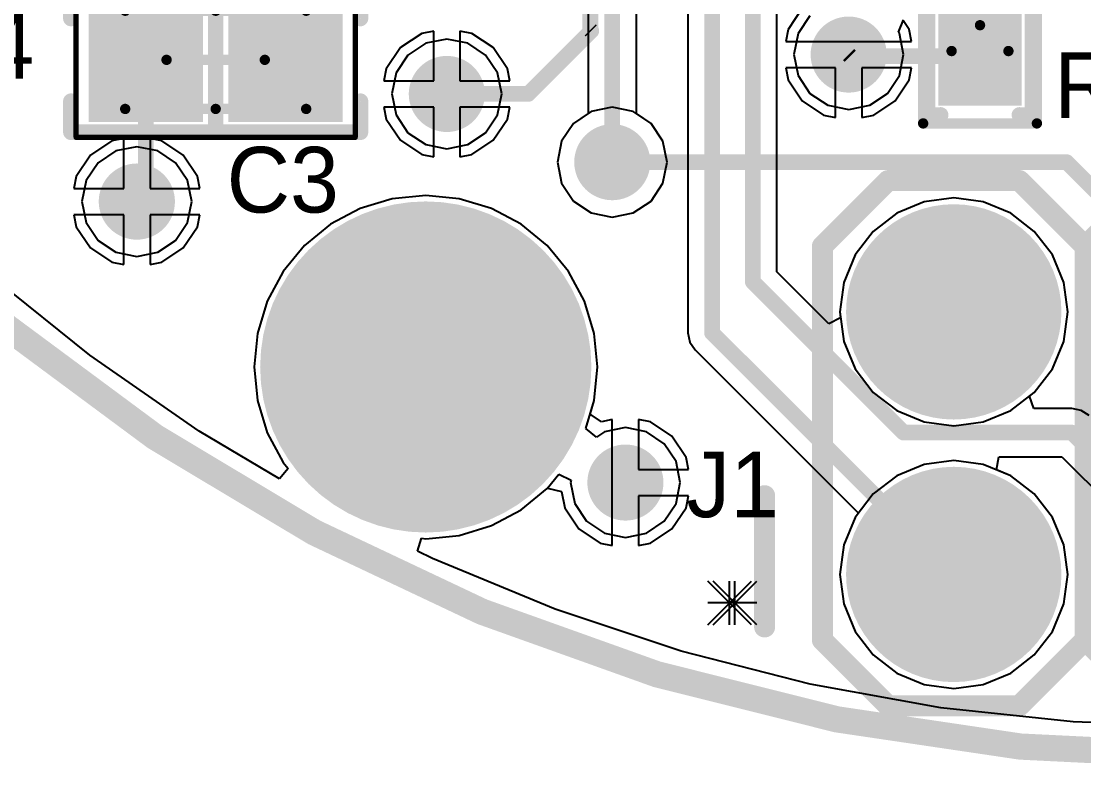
# Model space of a CAD drawing. Header units: millimetres. Extents: x 4 to 93, y 20 to 126.
# Drawn here: x 29.72 to 39.99, y 20.09 to 27.32 of the extents above; entities that cross this region are included whole.
import ezdxf

# ---------------------------------------------------------------- set-up
doc = ezdxf.new("R2010")
doc.units = ezdxf.units.MM
for name, color, linetype in [('BottomLayer', 5, 'Continuous'), ('BottomOverlay', 54, 'Continuous'), ('BottomSolder', 6, 'Continuous'), ('KeepOutLayer', 6, 'Continuous'), ('Mechanical13', 56, 'Continuous'), ('Mechanical15', 56, 'Continuous'), ('Mechanical18', 56, 'Continuous'), ('MidLayer1', 16, 'Continuous'), ('MidLayer2', 76, 'Continuous'), ('MultiLayer', 9, 'Continuous'), ('PadHoleLayer', 156, 'Continuous'), ('TopLayer', 1, 'Continuous'), ('TopOverlay', 2, 'Continuous'), ('TopPaste', 8, 'Continuous'), ('TopSolder', 216, 'Continuous'), ('ViaHoleLayer', 16, 'Continuous')]:
    doc.layers.add(name, color=color, linetype=linetype)

# ---------------------------------------------------------------- blocks, each defined once
blk = doc.blocks.new('CAP_0603_1608_10')
at = {"layer": 'Mechanical13', "const_width": 0.1}
for points in [[(-0.875, -0.475), (-0.875, 0.475)], [(-0.875, 0.475), (0.875, 0.475)], [(0.875, -0.475), (0.875, 0.475)], [(-0.875, -0.475), (0.875, -0.475)]]:
    blk.add_lwpolyline(points, dxfattribs=at)
at = {"layer": 'Mechanical13', "const_width": 0.05}
for points in [[(-0.9, 0.475, 1), (-0.85, 0.475, 1)], [(-0.9, 0.475, 1), (-0.85, 0.475, 1)], [(0.85, 0.475, 1), (0.9, 0.475, 1)], [(0.85, 0.475, 1), (0.9, 0.475, 1)], [(-0.9, -0.475, 1), (-0.85, -0.475, 1)], [(-0.9, -0.475, 1), (-0.85, -0.475, 1)], [(0.85, -0.475, 1), (0.9, -0.475, 1)], [(0.85, -0.475, 1), (0.9, -0.475, 1)]]:
    blk.add_lwpolyline(points, format="xyb", close=True, dxfattribs=at)
at = {"layer": 'Mechanical15'}
for points, const_width in [([(-1.35, -0.75), (-1.35, 0.75)], 0.05), ([(-1.35, 0.75), (1.35, 0.75)], 0.05), ([(1.35, -0.75), (1.35, 0.75)], 0.05), ([(0, -0.475), (0, 0.475)], 0.1), ([(-0.475, 0), (0.475, 0)], 0.1), ([(-1.35, -0.75), (1.35, -0.75)], 0.05)]:
    blk.add_lwpolyline(points, dxfattribs=dict(at, const_width=const_width))
for points, const_width in [([(-1.362, 0.75, 1), (-1.338, 0.75, 1)], 0.025), ([(-1.362, 0.75, 1), (-1.338, 0.75, 1)], 0.025), ([(1.338, 0.75, 1), (1.362, 0.75, 1)], 0.025), ([(1.338, 0.75, 1), (1.362, 0.75, 1)], 0.025), ([(-0.025, 0.475, 1), (0.025, 0.475, 1)], 0.05), ([(-0.5, 0, 1), (-0.45, 0, 1)], 0.05), ([(0.45, 0, 1), (0.5, 0, 1)], 0.05), ([(-0.025, -0.475, 1), (0.025, -0.475, 1)], 0.05), ([(-1.362, -0.75, 1), (-1.338, -0.75, 1)], 0.025), ([(-1.362, -0.75, 1), (-1.338, -0.75, 1)], 0.025), ([(1.338, -0.75, 1), (1.362, -0.75, 1)], 0.025), ([(1.338, -0.75, 1), (1.362, -0.75, 1)], 0.025)]:
    blk.add_lwpolyline(points, format="xyb", close=True, dxfattribs=dict(at, const_width=const_width))
at = {"layer": 'TopLayer'}
for points in [[(-0.225, -0.5), (-0.225, 0.5), (-1.125, -0.5), (-1.125, 0.5)], [(1.125, -0.5), (1.125, 0.5), (0.225, -0.5), (0.225, 0.5)]]:
    blk.add_solid(points, dxfattribs=at)
at = {"layer": 'TopOverlay', "const_width": 0.15}
for points in [[(-1.4, 0.7), (1.4, 0.7)], [(-1.4, 0.4), (-1.4, 0.7)], [(0, -0.7), (0, 0.7)], [(1.4, 0.4), (1.4, 0.7)], [(-1.4, -0.7), (-1.4, -0.4)], [(1.4, -0.7), (1.4, -0.4)], [(-1.4, -0.7), (1.4, -0.7)]]:
    blk.add_lwpolyline(points, dxfattribs=at)
at = {"layer": 'TopOverlay', "const_width": 0.075}
for points in [[(-1.438, 0.7, 1), (-1.362, 0.7, 1)], [(-1.438, 0.7, 1), (-1.362, 0.7, 1)], [(-0.038, 0.7, 1), (0.038, 0.7, 1)], [(1.362, 0.7, 1), (1.438, 0.7, 1)], [(1.362, 0.7, 1), (1.438, 0.7, 1)], [(-1.438, 0.4, 1), (-1.362, 0.4, 1)], [(1.362, 0.4, 1), (1.438, 0.4, 1)], [(-1.438, -0.4, 1), (-1.362, -0.4, 1)], [(1.362, -0.4, 1), (1.438, -0.4, 1)], [(-1.438, -0.7, 1), (-1.362, -0.7, 1)], [(-1.438, -0.7, 1), (-1.362, -0.7, 1)], [(-0.038, -0.7, 1), (0.038, -0.7, 1)], [(1.362, -0.7, 1), (1.438, -0.7, 1)], [(1.362, -0.7, 1), (1.438, -0.7, 1)]]:
    blk.add_lwpolyline(points, format="xyb", close=True, dxfattribs=at)
at = {"layer": 'TopPaste'}
for points in [[(-0.225, -0.5), (-0.225, 0.5), (-1.125, -0.5), (-1.125, 0.5)], [(1.125, -0.5), (1.125, 0.5), (0.225, -0.5), (0.225, 0.5)]]:
    blk.add_solid(points, dxfattribs=at)
at = {"layer": 'TopSolder'}
for points in [[(-0.123, -0.602), (-0.123, 0.602), (-1.227, -0.602), (-1.227, 0.602)], [(1.227, -0.602), (1.227, 0.602), (0.123, -0.602), (0.123, 0.602)]]:
    blk.add_solid(points, dxfattribs=at)
blk = doc.blocks.new('2X3_NS_25')
at = {"layer": 'BottomLayer', "const_width": 0.9398}
for points in [[(-3.0099, 1.27, 1), (-2.0701, 1.27, 1)], [(-0.4699, 1.27, 1), (0.4699, 1.27, 1)], [(2.0701, 1.27, 1), (3.0099, 1.27, 1)], [(-3.0099, -1.27, 1), (-2.0701, -1.27, 1)], [(-0.4699, -1.27, 1), (0.4699, -1.27, 1)], [(2.0701, -1.27, 1), (3.0099, -1.27, 1)]]:
    blk.add_lwpolyline(points, format="xyb", close=True, dxfattribs=at)
at = {"layer": 'BottomSolder', "const_width": 1.0414}
for points in [[(-3.0607, 1.27, 1), (-2.0193, 1.27, 1)], [(-0.5207, 1.27, 1), (0.5207, 1.27, 1)], [(2.0193, 1.27, 1), (3.0607, 1.27, 1)], [(-3.0607, -1.27, 1), (-2.0193, -1.27, 1)], [(-0.5207, -1.27, 1), (0.5207, -1.27, 1)], [(2.0193, -1.27, 1), (3.0607, -1.27, 1)]]:
    blk.add_lwpolyline(points, format="xyb", close=True, dxfattribs=at)
at = {"layer": 'Mechanical18', "const_width": 0.2032}
for points in [[(-3.81, 1.905), (-3.175, 2.54)], [(-3.175, 2.54), (-1.905, 2.54)], [(-1.905, 2.54), (-1.27, 1.905)], [(-1.27, 1.905), (-0.635, 2.54)], [(-0.635, 2.54), (0.635, 2.54)], [(0.635, 2.54), (1.27, 1.905)], [(1.27, 1.905), (1.905, 2.54)], [(1.905, 2.54), (3.175, 2.54)], [(3.175, 2.54), (3.81, 1.905)], [(-3.81, -1.905), (-3.81, 1.905)], [(-1.27, -1.905), (-1.27, 1.905)], [(1.27, -1.905), (1.27, 1.905)], [(3.81, -1.905), (3.81, 1.905)], [(-4.3688, -1.778), (-4.3688, -0.508)], [(-3.81, -1.905), (-3.175, -2.54)], [(-1.905, -2.54), (-1.27, -1.905)], [(-1.27, -1.905), (-0.635, -2.54)], [(0.635, -2.54), (1.27, -1.905)], [(1.27, -1.905), (1.905, -2.54)], [(3.175, -2.54), (3.81, -1.905)], [(-3.175, -2.54), (-1.905, -2.54)], [(-0.635, -2.54), (0.635, -2.54)], [(1.905, -2.54), (3.175, -2.54)]]:
    blk.add_lwpolyline(points, dxfattribs=at)
at = {"layer": 'Mechanical18', "const_width": 0.1016}
for points in [[(-3.2258, 2.54, 1), (-3.1242, 2.54, 1)], [(-3.2258, 2.54, 1), (-3.1242, 2.54, 1)], [(-1.9558, 2.54, 1), (-1.8542, 2.54, 1)], [(-1.9558, 2.54, 1), (-1.8542, 2.54, 1)], [(-0.6858, 2.54, 1), (-0.5842, 2.54, 1)], [(-0.6858, 2.54, 1), (-0.5842, 2.54, 1)], [(0.5842, 2.54, 1), (0.6858, 2.54, 1)], [(0.5842, 2.54, 1), (0.6858, 2.54, 1)], [(1.8542, 2.54, 1), (1.9558, 2.54, 1)], [(1.8542, 2.54, 1), (1.9558, 2.54, 1)], [(3.1242, 2.54, 1), (3.2258, 2.54, 1)], [(3.1242, 2.54, 1), (3.2258, 2.54, 1)], [(-3.8608, 1.905, 1), (-3.7592, 1.905, 1)], [(-3.8608, 1.905, 1), (-3.7592, 1.905, 1)], [(-1.3208, 1.905, 1), (-1.2192, 1.905, 1)], [(-1.3208, 1.905, 1), (-1.2192, 1.905, 1)], [(-1.3208, 1.905, 1), (-1.2192, 1.905, 1)], [(1.2192, 1.905, 1), (1.3208, 1.905, 1)], [(1.2192, 1.905, 1), (1.3208, 1.905, 1)], [(1.2192, 1.905, 1), (1.3208, 1.905, 1)], [(3.7592, 1.905, 1), (3.8608, 1.905, 1)], [(3.7592, 1.905, 1), (3.8608, 1.905, 1)], [(-4.4196, -0.508, 1), (-4.318, -0.508, 1)], [(-4.4196, -1.778, 1), (-4.318, -1.778, 1)], [(-3.8608, -1.905, 1), (-3.7592, -1.905, 1)], [(-3.8608, -1.905, 1), (-3.7592, -1.905, 1)], [(-1.3208, -1.905, 1), (-1.2192, -1.905, 1)], [(-1.3208, -1.905, 1), (-1.2192, -1.905, 1)], [(-1.3208, -1.905, 1), (-1.2192, -1.905, 1)], [(1.2192, -1.905, 1), (1.3208, -1.905, 1)], [(1.2192, -1.905, 1), (1.3208, -1.905, 1)], [(1.2192, -1.905, 1), (1.3208, -1.905, 1)], [(3.7592, -1.905, 1), (3.8608, -1.905, 1)], [(3.7592, -1.905, 1), (3.8608, -1.905, 1)], [(-3.2258, -2.54, 1), (-3.1242, -2.54, 1)], [(-3.2258, -2.54, 1), (-3.1242, -2.54, 1)], [(-1.9558, -2.54, 1), (-1.8542, -2.54, 1)], [(-1.9558, -2.54, 1), (-1.8542, -2.54, 1)], [(-0.6858, -2.54, 1), (-0.5842, -2.54, 1)], [(-0.6858, -2.54, 1), (-0.5842, -2.54, 1)], [(0.5842, -2.54, 1), (0.6858, -2.54, 1)], [(0.5842, -2.54, 1), (0.6858, -2.54, 1)], [(1.8542, -2.54, 1), (1.9558, -2.54, 1)], [(1.8542, -2.54, 1), (1.9558, -2.54, 1)], [(3.1242, -2.54, 1), (3.2258, -2.54, 1)], [(3.1242, -2.54, 1), (3.2258, -2.54, 1)]]:
    blk.add_lwpolyline(points, format="xyb", close=True, dxfattribs=at)
at = {"layer": 'Mechanical18'}
for points in [[(-2.794, 1.016), (-2.286, 1.016), (-2.794, 1.524), (-2.286, 1.524)], [(-0.254, 1.016), (0.254, 1.016), (-0.254, 1.524), (0.254, 1.524)], [(2.286, 1.016), (2.794, 1.016), (2.286, 1.524), (2.794, 1.524)], [(-2.794, -1.524), (-2.286, -1.524), (-2.794, -1.016), (-2.286, -1.016)], [(-0.254, -1.524), (0.254, -1.524), (-0.254, -1.016), (0.254, -1.016)], [(2.286, -1.524), (2.794, -1.524), (2.286, -1.016), (2.794, -1.016)]]:
    blk.add_solid(points, dxfattribs=at)
at = {"layer": 'MidLayer1', "const_width": 0.9398}
for points in [[(-3.0099, 1.27, 1), (-2.0701, 1.27, 1)], [(-0.4699, 1.27, 1), (0.4699, 1.27, 1)], [(2.0701, 1.27, 1), (3.0099, 1.27, 1)], [(-3.0099, -1.27, 1), (-2.0701, -1.27, 1)], [(-0.4699, -1.27, 1), (0.4699, -1.27, 1)], [(2.0701, -1.27, 1), (3.0099, -1.27, 1)]]:
    blk.add_lwpolyline(points, format="xyb", close=True, dxfattribs=at)
at = {"layer": 'MidLayer2', "const_width": 0.9398}
for points in [[(-3.0099, 1.27, 1), (-2.0701, 1.27, 1)], [(-0.4699, 1.27, 1), (0.4699, 1.27, 1)], [(2.0701, 1.27, 1), (3.0099, 1.27, 1)], [(-3.0099, -1.27, 1), (-2.0701, -1.27, 1)], [(-0.4699, -1.27, 1), (0.4699, -1.27, 1)], [(2.0701, -1.27, 1), (3.0099, -1.27, 1)]]:
    blk.add_lwpolyline(points, format="xyb", close=True, dxfattribs=at)
at = {"layer": 'MultiLayer', "const_width": 0.9398}
for points in [[(-3.0099, 1.27, 1), (-2.0701, 1.27, 1)], [(-0.4699, 1.27, 1), (0.4699, 1.27, 1)], [(2.0701, 1.27, 1), (3.0099, 1.27, 1)], [(-3.0099, -1.27, 1), (-2.0701, -1.27, 1)], [(-0.4699, -1.27, 1), (0.4699, -1.27, 1)], [(2.0701, -1.27, 1), (3.0099, -1.27, 1)]]:
    blk.add_lwpolyline(points, format="xyb", close=True, dxfattribs=at)
at = {"layer": 'PadHoleLayer', "const_width": 0.508}
for points in [[(-2.794, 1.27, 1), (-2.286, 1.27, 1)], [(-0.254, 1.27, 1), (0.254, 1.27, 1)], [(2.286, 1.27, 1), (2.794, 1.27, 1)], [(-2.794, -1.27, 1), (-2.286, -1.27, 1)], [(-0.254, -1.27, 1), (0.254, -1.27, 1)], [(2.286, -1.27, 1), (2.794, -1.27, 1)]]:
    blk.add_lwpolyline(points, format="xyb", close=True, dxfattribs=at)
at = {"layer": 'TopLayer', "const_width": 0.9398}
for points in [[(-3.0099, 1.27, 1), (-2.0701, 1.27, 1)], [(-0.4699, 1.27, 1), (0.4699, 1.27, 1)], [(2.0701, 1.27, 1), (3.0099, 1.27, 1)], [(-3.0099, -1.27, 1), (-2.0701, -1.27, 1)], [(-0.4699, -1.27, 1), (0.4699, -1.27, 1)], [(2.0701, -1.27, 1), (3.0099, -1.27, 1)]]:
    blk.add_lwpolyline(points, format="xyb", close=True, dxfattribs=at)
at = {"layer": 'TopSolder', "const_width": 1.0414}
for points in [[(-3.0607, 1.27, 1), (-2.0193, 1.27, 1)], [(-0.5207, 1.27, 1), (0.5207, 1.27, 1)], [(2.0193, 1.27, 1), (3.0607, 1.27, 1)], [(-3.0607, -1.27, 1), (-2.0193, -1.27, 1)], [(-0.5207, -1.27, 1), (0.5207, -1.27, 1)], [(2.0193, -1.27, 1), (3.0607, -1.27, 1)]]:
    blk.add_lwpolyline(points, format="xyb", close=True, dxfattribs=at)
blk = doc.blocks.new('RES_0402_1005_43')
at = {"layer": 'Mechanical13', "const_width": 0.1}
for points in [[(-0.525, 0.275), (0.525, 0.275)], [(-0.525, 0.275), (-0.525, -0.275)], [(0.525, 0.275), (0.525, -0.275)], [(-0.525, -0.275), (0.525, -0.275)]]:
    blk.add_lwpolyline(points, dxfattribs=at)
at = {"layer": 'Mechanical13', "const_width": 0.05}
for points in [[(-0.55, 0.275, 1), (-0.5, 0.275, 1)], [(-0.55, 0.275, 1), (-0.5, 0.275, 1)], [(0.5, 0.275, 1), (0.55, 0.275, 1)], [(0.5, 0.275, 1), (0.55, 0.275, 1)], [(-0.55, -0.275, 1), (-0.5, -0.275, 1)], [(-0.55, -0.275, 1), (-0.5, -0.275, 1)], [(0.5, -0.275, 1), (0.55, -0.275, 1)], [(0.5, -0.275, 1), (0.55, -0.275, 1)]]:
    blk.add_lwpolyline(points, format="xyb", close=True, dxfattribs=at)
at = {"layer": 'Mechanical15', "const_width": 0.1}
for points in [[(-1.225, 0.55), (1.225, 0.55)], [(-1.225, 0.55), (-1.225, -0.55)], [(1.225, 0.55), (1.225, -0.55)], [(0, 0.275), (0, -0.275)], [(-0.275, 0), (0.275, 0)], [(-1.225, -0.55), (1.225, -0.55)]]:
    blk.add_lwpolyline(points, dxfattribs=at)
at = {"layer": 'Mechanical15', "const_width": 0.05}
for points in [[(-1.25, 0.55, 1), (-1.2, 0.55, 1)], [(-1.25, 0.55, 1), (-1.2, 0.55, 1)], [(1.2, 0.55, 1), (1.25, 0.55, 1)], [(1.2, 0.55, 1), (1.25, 0.55, 1)], [(-0.025, 0.275, 1), (0.025, 0.275, 1)], [(-0.3, 0, 1), (-0.25, 0, 1)], [(0.25, 0, 1), (0.3, 0, 1)], [(-0.025, -0.275, 1), (0.025, -0.275, 1)], [(-1.25, -0.55, 1), (-1.2, -0.55, 1)], [(-1.25, -0.55, 1), (-1.2, -0.55, 1)], [(1.2, -0.55, 1), (1.25, -0.55, 1)], [(1.2, -0.55, 1), (1.25, -0.55, 1)]]:
    blk.add_lwpolyline(points, format="xyb", close=True, dxfattribs=at)
at = {"layer": 'TopLayer'}
for points in [[(-0.2, -0.3), (-0.2, 0.3), (-0.95, -0.3), (-0.95, 0.3)], [(0.95, -0.3), (0.95, 0.3), (0.2, -0.3), (0.2, 0.3)]]:
    blk.add_solid(points, dxfattribs=at)
at = {"layer": 'TopOverlay', "const_width": 0.15}
for points in [[(-1.143, 0.508), (-1.143, 0.381)], [(-1.143, 0.508), (1.143, 0.508)], [(0, 0.508), (0, -0.508)], [(1.143, 0.508), (1.143, 0.381)], [(-1.143, -0.381), (-1.143, -0.508)], [(1.143, -0.381), (1.143, -0.508)], [(-1.143, -0.508), (1.143, -0.508)]]:
    blk.add_lwpolyline(points, dxfattribs=at)
at = {"layer": 'TopOverlay', "const_width": 0.075}
for points in [[(-1.181, 0.508, 1), (-1.105, 0.508, 1)], [(-1.181, 0.508, 1), (-1.105, 0.508, 1)], [(-0.038, 0.508, 1), (0.038, 0.508, 1)], [(1.105, 0.508, 1), (1.181, 0.508, 1)], [(1.105, 0.508, 1), (1.181, 0.508, 1)], [(-1.181, 0.381, 1), (-1.105, 0.381, 1)], [(1.105, 0.381, 1), (1.181, 0.381, 1)], [(-1.181, -0.381, 1), (-1.105, -0.381, 1)], [(1.105, -0.381, 1), (1.181, -0.381, 1)], [(-1.181, -0.508, 1), (-1.105, -0.508, 1)], [(-1.181, -0.508, 1), (-1.105, -0.508, 1)], [(-0.038, -0.508, 1), (0.038, -0.508, 1)], [(1.105, -0.508, 1), (1.181, -0.508, 1)], [(1.105, -0.508, 1), (1.181, -0.508, 1)]]:
    blk.add_lwpolyline(points, format="xyb", close=True, dxfattribs=at)
at = {"layer": 'TopPaste'}
for points in [[(-0.2, -0.3), (-0.2, 0.3), (-0.95, -0.3), (-0.95, 0.3)], [(0.95, -0.3), (0.95, 0.3), (0.2, -0.3), (0.2, 0.3)]]:
    blk.add_solid(points, dxfattribs=at)
at = {"layer": 'TopSolder'}
for points in [[(-0.098, -0.402), (-0.098, 0.402), (-1.052, -0.402), (-1.052, 0.402)], [(1.052, -0.402), (1.052, 0.402), (0.098, -0.402), (0.098, 0.402)]]:
    blk.add_solid(points, dxfattribs=at)

msp = doc.modelspace()

# ---------------------------------------------------------------- linework, layer by layer
at = {"layer": 'BottomLayer'}
for p, q in [((36.165, 33.635), (36.165, 24.308)), ((35.666, 26.429), (35.666, 33.553)), ((35.2, 33.457), (35.2, 26.429)), ((37.025, 24.898), (37.025, 28)), ((37.344, 27.376), (37.229, 27.203)), ((38.2, 27.218), (38.249, 27.335)), ((33.833, 27.15), (33.63, 27.11)), ((34.036, 27.11), (33.833, 27.15)), ((37.229, 27.203), (37.188, 27)), ((38.209, 27.203), (38.2, 27.218)), ((38.25, 27), (38.209, 27.203)), ((33.63, 27.11), (33.457, 26.995)), ((34.208, 26.995), (34.036, 27.11)), ((33.457, 26.995), (33.342, 26.822)), ((34.323, 26.822), (34.208, 26.995)), ((37.188, 27), (37.229, 26.797)), ((38.209, 26.797), (38.25, 27)), ((33.342, 26.822), (33.302, 26.619)), ((34.364, 26.619), (34.323, 26.822)), ((37.229, 26.797), (37.344, 26.625)), ((38.094, 26.625), (38.209, 26.797)), ((33.302, 26.619), (33.342, 26.416)), ((34.323, 26.416), (34.364, 26.619)), ((37.344, 26.625), (37.516, 26.51)), ((37.922, 26.51), (38.094, 26.625)), ((37.516, 26.51), (37.719, 26.469)), ((37.719, 26.469), (37.922, 26.51)), ((33.342, 26.416), (33.457, 26.244)), ((34.208, 26.244), (34.323, 26.416)), ((35.2, 26.429), (35.058, 26.334)), ((35.808, 26.334), (35.666, 26.429)), ((35.058, 26.334), (34.943, 26.162)), ((35.923, 26.162), (35.808, 26.334)), ((33.457, 26.244), (33.63, 26.129)), ((34.036, 26.129), (34.208, 26.244)), ((30.593, 26.164), (30.387, 26.026)), ((30.709, 26.187), (30.593, 26.164)), ((30.709, 25.705), (30.709, 26.187)), ((31.078, 26.164), (30.963, 26.187)), ((30.963, 26.187), (30.963, 25.705)), ((31.284, 26.026), (31.078, 26.164)), ((33.63, 26.129), (33.833, 26.088)), ((33.833, 26.088), (34.036, 26.129)), ((34.943, 26.162), (34.902, 25.959)), ((35.964, 25.959), (35.923, 26.162)), ((30.387, 26.026), (30.249, 25.821)), ((31.422, 25.821), (31.284, 26.026)), ((34.902, 25.959), (34.943, 25.756)), ((35.923, 25.756), (35.964, 25.959)), ((30.249, 25.821), (30.226, 25.705)), ((31.445, 25.705), (31.422, 25.821)), ((30.226, 25.705), (30.709, 25.705)), ((30.963, 25.705), (31.445, 25.705)), ((34.943, 25.756), (35.058, 25.583)), ((35.808, 25.583), (35.923, 25.756)), ((33.306, 25.606), (32.994, 25.512)), ((33.63, 25.638), (33.306, 25.606)), ((33.954, 25.606), (33.63, 25.638)), ((34.265, 25.512), (33.954, 25.606)), ((35.058, 25.583), (35.23, 25.468)), ((35.636, 25.468), (35.808, 25.583)), ((38.735, 25.613), (38.45, 25.575)), ((39.02, 25.575), (38.735, 25.613)), ((32.994, 25.512), (32.707, 25.358)), ((34.552, 25.358), (34.265, 25.512)), ((38.45, 25.575), (38.184, 25.465)), ((39.286, 25.465), (39.02, 25.575)), ((30.709, 25.451), (30.226, 25.451)), ((30.226, 25.451), (30.249, 25.335)), ((30.709, 24.969), (30.709, 25.451)), ((31.445, 25.451), (30.963, 25.451)), ((30.963, 25.451), (30.963, 24.969)), ((31.422, 25.335), (31.445, 25.451)), ((35.23, 25.468), (35.433, 25.428)), ((35.433, 25.428), (35.636, 25.468)), ((38.184, 25.465), (37.956, 25.29)), ((39.514, 25.29), (39.286, 25.465)), ((30.249, 25.335), (30.387, 25.129)), ((31.284, 25.129), (31.422, 25.335)), ((32.707, 25.358), (32.456, 25.152)), ((34.804, 25.152), (34.552, 25.358)), ((37.956, 25.29), (37.781, 25.062)), ((39.689, 25.062), (39.514, 25.29)), ((30.387, 25.129), (30.593, 24.992)), ((31.078, 24.992), (31.284, 25.129)), ((32.456, 25.152), (32.249, 24.9)), ((35.01, 24.9), (34.804, 25.152)), ((30.593, 24.992), (30.709, 24.969)), ((30.963, 24.969), (31.078, 24.992)), ((37.781, 25.062), (37.671, 24.796)), ((39.799, 24.796), (39.689, 25.062)), ((30.382, 24.091), (29.381, 24.897)), ((32.249, 24.9), (32.096, 24.613)), ((35.164, 24.613), (35.01, 24.9)), ((37.527, 24.396), (37.025, 24.898)), ((37.671, 24.796), (37.633, 24.511)), ((39.837, 24.511), (39.799, 24.796)), ((32.096, 24.613), (32.001, 24.302)), ((35.258, 24.302), (35.164, 24.613)), ((37.633, 24.511), (37.641, 24.452)), ((39.799, 24.226), (39.837, 24.511)), ((37.641, 24.452), (37.527, 24.396)), ((32.001, 24.302), (31.969, 23.978)), ((35.29, 23.978), (35.258, 24.302)), ((36.165, 24.308), (36.183, 24.219)), ((36.183, 24.219), (36.233, 24.143)), ((39.689, 23.96), (39.799, 24.226)), ((31.438, 23.358), (30.382, 24.091)), ((36.233, 24.143), (37.813, 22.563)), ((31.969, 23.978), (32.001, 23.654)), ((35.258, 23.654), (35.29, 23.978)), ((39.514, 23.732), (39.689, 23.96)), ((32.001, 23.654), (32.096, 23.342)), ((35.218, 23.521), (35.258, 23.654)), ((39.467, 23.696), (39.514, 23.732)), ((39.508, 23.576), (39.467, 23.696)), ((39.878, 23.576), (39.508, 23.576)), ((39.967, 23.558), (39.878, 23.576)), ((40.043, 23.507), (39.967, 23.558)), ((35.329, 23.448), (35.218, 23.521)), ((35.433, 23.469), (35.329, 23.448)), ((35.433, 22.86), (35.433, 23.469)), ((35.803, 23.446), (35.687, 23.469)), ((35.687, 23.469), (35.687, 22.987)), ((36.009, 23.309), (35.803, 23.446)), ((32.215, 22.897), (31.438, 23.358)), ((32.096, 23.342), (32.249, 23.055)), ((36.146, 23.103), (36.009, 23.309)), ((32.249, 23.055), (32.299, 22.995)), ((36.169, 22.987), (36.146, 23.103)), ((39.147, 22.983), (39.172, 23.11)), ((39.172, 23.11), (39.781, 23.11)), ((39.781, 23.11), (40.342, 22.549)), ((32.299, 22.995), (32.215, 22.897)), ((35.687, 22.987), (36.169, 22.987)), ((39.286, 22.925), (39.147, 22.983)), ((39.514, 22.75), (39.286, 22.925)), ((35.433, 22.251), (35.433, 22.86)), ((34.552, 22.597), (34.804, 22.804)), ((34.804, 22.804), (34.807, 22.807)), ((34.807, 22.807), (34.943, 22.773)), ((34.943, 22.773), (34.974, 22.617)), ((36.169, 22.733), (35.687, 22.733)), ((35.687, 22.733), (35.687, 22.251)), ((36.146, 22.617), (36.169, 22.733)), ((39.689, 22.522), (39.514, 22.75)), ((34.974, 22.617), (35.111, 22.411)), ((36.009, 22.411), (36.146, 22.617)), ((34.265, 22.444), (34.552, 22.597)), ((37.781, 22.522), (37.671, 22.256)), ((37.813, 22.563), (37.781, 22.522)), ((39.799, 22.256), (39.689, 22.522)), ((33.954, 22.349), (34.265, 22.444)), ((35.111, 22.411), (35.317, 22.274)), ((35.803, 22.274), (36.009, 22.411)), ((33.551, 22.197), (33.587, 22.321)), ((33.587, 22.321), (33.63, 22.317)), ((33.63, 22.317), (33.954, 22.349)), ((33.693, 22.126), (33.551, 22.197)), ((35.317, 22.274), (35.433, 22.251)), ((35.687, 22.251), (35.803, 22.274)), ((37.671, 22.256), (37.633, 21.971)), ((39.837, 21.971), (39.799, 22.256)), ((34.88, 21.634), (33.693, 22.126)), ((37.633, 21.971), (37.671, 21.686)), ((39.799, 21.686), (39.837, 21.971)), ((37.671, 21.686), (37.781, 21.42)), ((39.689, 21.42), (39.799, 21.686)), ((36.1, 21.228), (34.88, 21.634)), ((37.781, 21.42), (37.956, 21.192)), ((39.514, 21.192), (39.689, 21.42)), ((37.346, 20.911), (36.1, 21.228)), ((37.956, 21.192), (38.184, 21.017)), ((39.286, 21.017), (39.514, 21.192)), ((38.184, 21.017), (38.45, 20.907)), ((39.02, 20.907), (39.286, 21.017)), ((38.611, 20.682), (37.346, 20.911)), ((38.45, 20.907), (38.735, 20.869)), ((38.735, 20.869), (39.02, 20.907)), ((39.889, 20.545), (38.611, 20.682)), ((41.173, 20.499), (39.889, 20.545))]:
    msp.add_line(p, q, dxfattribs=at)
at = {"layer": 'BottomLayer', "const_width": 0.152}
for points in [[(36.398, 24.308), (36.398, 33.731)], [(35.433, 25.959), (35.433, 33.553)], [(36.792, 24.802), (36.792, 28.898)], [(36.792, 24.802), (38.251, 23.343)], [(36.398, 24.308), (38.735, 21.971)], [(38.251, 23.343), (39.878, 23.343)], [(39.878, 23.343), (41.25, 21.971)]]:
    msp.add_lwpolyline(points, dxfattribs=at)
at = {"layer": 'BottomLayer'}
for points, const_width in [([(37.535, 27, 1), (37.903, 27, 1)], 0.368), ([(33.649, 26.619, 1), (34.017, 26.619, 1)], 0.368), ([(35.249, 25.959, 1), (35.617, 25.959, 1)], 0.368), ([(35.395, 25.959, 1), (35.471, 25.959, 1)], 0.0762), ([(30.651, 25.578, 1), (31.02, 25.578, 1)], 0.368), ([(32.88, 23.978, 1), (34.38, 23.978, 1)], 1.5), ([(36.754, 24.802, 1), (36.83, 24.802, 1)], 0.0762), ([(36.754, 24.802, 1), (36.83, 24.802, 1)], 0.0762), ([(36.36, 24.308, 1), (36.436, 24.308, 1)], 0.0762), ([(36.36, 24.308, 1), (36.436, 24.308, 1)], 0.0762), ([(38.213, 23.343, 1), (38.289, 23.343, 1)], 0.0762), ([(38.213, 23.343, 1), (38.289, 23.343, 1)], 0.0762), ([(39.84, 23.343, 1), (39.916, 23.343, 1)], 0.0762), ([(39.84, 23.343, 1), (39.916, 23.343, 1)], 0.0762), ([(35.376, 22.86, 1), (35.744, 22.86, 1)], 0.368), ([(38.697, 21.971, 1), (38.773, 21.971, 1)], 0.0762)]:
    msp.add_lwpolyline(points, format="xyb", close=True, dxfattribs=dict(at, const_width=const_width))
at = {"layer": 'BottomOverlay'}
for p, q in [((36.356, 21.484), (36.779, 21.907)), ((36.779, 21.484), (36.356, 21.907)), ((36.568, 21.484), (36.568, 21.907)), ((36.779, 21.696), (36.356, 21.696))]:
    msp.add_line(p, q, dxfattribs=at)
at = {"layer": 'BottomSolder', "const_width": 1.602}
msp.add_lwpolyline([(32.829, 23.978, 1), (34.43, 23.978, 1)], format="xyb", close=True, dxfattribs=at)
at = {"layer": 'KeepOutLayer', "const_width": 0.254}
msp.add_lwpolyline([(59.461, 38.506, 1), (22.885, 38.506, 1)], format="xyb", close=True, dxfattribs=at)
at = {"layer": 'MidLayer1'}
for p, q in [((37.344, 27.376), (37.229, 27.203)), ((38.2, 27.218), (38.249, 27.335)), ((33.833, 27.15), (33.63, 27.11)), ((34.036, 27.11), (33.833, 27.15)), ((37.229, 27.203), (37.188, 27)), ((38.209, 27.203), (38.2, 27.218)), ((38.25, 27), (38.209, 27.203)), ((33.63, 27.11), (33.457, 26.995)), ((34.208, 26.995), (34.036, 27.11)), ((33.457, 26.995), (33.342, 26.822)), ((34.323, 26.822), (34.208, 26.995)), ((37.188, 27), (37.229, 26.797)), ((38.209, 26.797), (38.25, 27)), ((33.342, 26.822), (33.302, 26.619)), ((34.364, 26.619), (34.323, 26.822)), ((37.229, 26.797), (37.344, 26.625)), ((38.094, 26.625), (38.209, 26.797)), ((33.302, 26.619), (33.342, 26.416)), ((34.323, 26.416), (34.364, 26.619)), ((37.344, 26.625), (37.516, 26.51)), ((37.922, 26.51), (38.094, 26.625)), ((37.516, 26.51), (37.719, 26.469)), ((37.719, 26.469), (37.922, 26.51)), ((33.342, 26.416), (33.457, 26.244)), ((34.208, 26.244), (34.323, 26.416)), ((35.23, 26.449), (35.058, 26.334)), ((35.433, 26.49), (35.23, 26.449)), ((35.636, 26.449), (35.433, 26.49)), ((35.808, 26.334), (35.636, 26.449)), ((35.058, 26.334), (34.943, 26.162)), ((35.923, 26.162), (35.808, 26.334)), ((33.457, 26.244), (33.63, 26.129)), ((34.036, 26.129), (34.208, 26.244)), ((30.593, 26.164), (30.387, 26.026)), ((30.709, 26.187), (30.593, 26.164)), ((30.709, 25.705), (30.709, 26.187)), ((31.078, 26.164), (30.963, 26.187)), ((30.963, 26.187), (30.963, 25.705)), ((31.284, 26.026), (31.078, 26.164)), ((33.63, 26.129), (33.833, 26.088)), ((33.833, 26.088), (34.036, 26.129)), ((34.943, 26.162), (34.902, 25.959)), ((35.964, 25.959), (35.923, 26.162)), ((30.387, 26.026), (30.249, 25.821)), ((31.422, 25.821), (31.284, 26.026)), ((34.902, 25.959), (34.943, 25.756)), ((35.923, 25.756), (35.964, 25.959)), ((30.249, 25.821), (30.226, 25.705)), ((31.445, 25.705), (31.422, 25.821)), ((30.226, 25.705), (30.709, 25.705)), ((30.963, 25.705), (31.445, 25.705)), ((34.943, 25.756), (35.058, 25.583)), ((35.808, 25.583), (35.923, 25.756)), ((33.306, 25.606), (32.994, 25.512)), ((33.63, 25.638), (33.306, 25.606)), ((33.954, 25.606), (33.63, 25.638)), ((34.265, 25.512), (33.954, 25.606)), ((35.058, 25.583), (35.23, 25.468)), ((35.636, 25.468), (35.808, 25.583)), ((38.735, 25.613), (38.45, 25.575)), ((39.02, 25.575), (38.735, 25.613)), ((32.994, 25.512), (32.707, 25.358)), ((34.552, 25.358), (34.265, 25.512)), ((38.45, 25.575), (38.184, 25.465)), ((39.286, 25.465), (39.02, 25.575)), ((30.709, 25.451), (30.226, 25.451)), ((30.226, 25.451), (30.249, 25.335)), ((30.709, 24.969), (30.709, 25.451)), ((31.445, 25.451), (30.963, 25.451)), ((30.963, 25.451), (30.963, 24.969)), ((31.422, 25.335), (31.445, 25.451)), ((35.23, 25.468), (35.433, 25.428)), ((35.433, 25.428), (35.636, 25.468)), ((38.184, 25.465), (37.956, 25.29)), ((39.514, 25.29), (39.286, 25.465)), ((30.249, 25.335), (30.387, 25.129)), ((31.284, 25.129), (31.422, 25.335)), ((32.707, 25.358), (32.456, 25.152)), ((34.804, 25.152), (34.552, 25.358)), ((37.956, 25.29), (37.781, 25.062)), ((39.689, 25.062), (39.514, 25.29)), ((30.387, 25.129), (30.593, 24.992)), ((31.078, 24.992), (31.284, 25.129)), ((32.456, 25.152), (32.249, 24.9)), ((35.01, 24.9), (34.804, 25.152)), ((30.593, 24.992), (30.709, 24.969)), ((30.963, 24.969), (31.078, 24.992)), ((37.781, 25.062), (37.671, 24.796)), ((39.799, 24.796), (39.689, 25.062)), ((30.382, 24.091), (29.381, 24.897)), ((32.249, 24.9), (32.096, 24.613)), ((35.164, 24.613), (35.01, 24.9)), ((37.671, 24.796), (37.633, 24.511)), ((39.837, 24.511), (39.799, 24.796)), ((32.096, 24.613), (32.001, 24.302)), ((35.258, 24.302), (35.164, 24.613)), ((37.633, 24.511), (37.671, 24.226)), ((39.799, 24.226), (39.837, 24.511)), ((32.001, 24.302), (31.969, 23.978)), ((35.29, 23.978), (35.258, 24.302)), ((37.671, 24.226), (37.781, 23.96)), ((39.689, 23.96), (39.799, 24.226)), ((31.438, 23.358), (30.382, 24.091)), ((31.969, 23.978), (32.001, 23.654)), ((35.258, 23.654), (35.29, 23.978)), ((37.781, 23.96), (37.956, 23.732)), ((39.514, 23.732), (39.689, 23.96)), ((32.001, 23.654), (32.096, 23.342)), ((35.218, 23.521), (35.258, 23.654)), ((37.956, 23.732), (38.184, 23.557)), ((39.286, 23.557), (39.514, 23.732)), ((38.184, 23.557), (38.45, 23.447)), ((39.02, 23.447), (39.286, 23.557)), ((35.329, 23.448), (35.218, 23.521)), ((35.433, 23.469), (35.329, 23.448)), ((35.433, 22.86), (35.433, 23.469)), ((35.803, 23.446), (35.687, 23.469)), ((35.687, 23.469), (35.687, 22.987)), ((36.009, 23.309), (35.803, 23.446)), ((38.45, 23.447), (38.735, 23.409)), ((38.735, 23.409), (39.02, 23.447)), ((32.215, 22.897), (31.438, 23.358)), ((32.096, 23.342), (32.249, 23.055)), ((36.146, 23.103), (36.009, 23.309)), ((32.249, 23.055), (32.299, 22.995)), ((36.169, 22.987), (36.146, 23.103)), ((38.45, 23.035), (38.184, 22.925)), ((38.735, 23.073), (38.45, 23.035)), ((39.02, 23.035), (38.735, 23.073)), ((39.286, 22.925), (39.02, 23.035)), ((32.299, 22.995), (32.215, 22.897)), ((35.687, 22.987), (36.169, 22.987)), ((38.184, 22.925), (37.956, 22.75)), ((39.514, 22.75), (39.286, 22.925)), ((35.433, 22.251), (35.433, 22.86)), ((34.552, 22.597), (34.804, 22.804)), ((34.804, 22.804), (34.807, 22.807)), ((34.807, 22.807), (34.943, 22.773)), ((34.943, 22.773), (34.974, 22.617)), ((36.169, 22.733), (35.687, 22.733)), ((35.687, 22.733), (35.687, 22.251)), ((36.146, 22.617), (36.169, 22.733)), ((37.956, 22.75), (37.781, 22.522)), ((39.689, 22.522), (39.514, 22.75)), ((34.974, 22.617), (35.111, 22.411)), ((36.009, 22.411), (36.146, 22.617)), ((34.265, 22.444), (34.552, 22.597)), ((37.781, 22.522), (37.671, 22.256)), ((39.799, 22.256), (39.689, 22.522)), ((33.954, 22.349), (34.265, 22.444)), ((35.111, 22.411), (35.317, 22.274)), ((35.803, 22.274), (36.009, 22.411)), ((33.551, 22.197), (33.587, 22.321)), ((33.587, 22.321), (33.63, 22.317)), ((33.63, 22.317), (33.954, 22.349)), ((33.693, 22.126), (33.551, 22.197)), ((35.317, 22.274), (35.433, 22.251)), ((35.687, 22.251), (35.803, 22.274)), ((37.671, 22.256), (37.633, 21.971)), ((39.837, 21.971), (39.799, 22.256)), ((34.88, 21.634), (33.693, 22.126)), ((37.633, 21.971), (37.671, 21.686)), ((39.799, 21.686), (39.837, 21.971)), ((37.671, 21.686), (37.781, 21.42)), ((39.689, 21.42), (39.799, 21.686)), ((36.1, 21.228), (34.88, 21.634)), ((37.781, 21.42), (37.956, 21.192)), ((39.514, 21.192), (39.689, 21.42)), ((37.346, 20.911), (36.1, 21.228)), ((37.956, 21.192), (38.184, 21.017)), ((39.286, 21.017), (39.514, 21.192)), ((38.184, 21.017), (38.45, 20.907)), ((39.02, 20.907), (39.286, 21.017)), ((38.611, 20.682), (37.346, 20.911)), ((38.45, 20.907), (38.735, 20.869)), ((38.735, 20.869), (39.02, 20.907)), ((39.889, 20.545), (38.611, 20.682)), ((41.173, 20.499), (39.889, 20.545))]:
    msp.add_line(p, q, dxfattribs=at)
for points, const_width in [([(37.535, 27, 1), (37.903, 27, 1)], 0.368), ([(33.649, 26.619, 1), (34.017, 26.619, 1)], 0.368), ([(35.249, 25.959, 1), (35.617, 25.959, 1)], 0.368), ([(30.651, 25.578, 1), (31.02, 25.578, 1)], 0.368), ([(32.88, 23.978, 1), (34.38, 23.978, 1)], 1.5), ([(35.376, 22.86, 1), (35.744, 22.86, 1)], 0.368)]:
    msp.add_lwpolyline(points, format="xyb", close=True, dxfattribs=dict(at, const_width=const_width))
at = {"layer": 'MidLayer2'}
for p, q in [((37.27, 27.449), (37.133, 27.243)), ((38.305, 27.243), (38.247, 27.331)), ((33.706, 27.228), (33.59, 27.205)), ((33.706, 26.746), (33.706, 27.228)), ((34.076, 27.205), (33.96, 27.228)), ((33.96, 27.228), (33.96, 26.746)), ((37.133, 27.243), (37.11, 27.127)), ((38.328, 27.127), (38.305, 27.243)), ((33.59, 27.205), (33.384, 27.068)), ((34.281, 27.068), (34.076, 27.205)), ((37.11, 27.127), (38.328, 27.127)), ((33.384, 27.068), (33.247, 26.862)), ((34.419, 26.862), (34.281, 27.068)), ((33.247, 26.862), (33.224, 26.746)), ((34.442, 26.746), (34.419, 26.862)), ((37.592, 26.873), (37.11, 26.873)), ((37.11, 26.873), (37.133, 26.757)), ((37.592, 26.391), (37.592, 26.873)), ((38.328, 26.873), (37.846, 26.873)), ((37.846, 26.873), (37.846, 26.391)), ((38.305, 26.757), (38.328, 26.873)), ((33.224, 26.746), (33.706, 26.746)), ((33.96, 26.746), (34.442, 26.746)), ((37.133, 26.757), (37.27, 26.552)), ((38.168, 26.552), (38.305, 26.757)), ((37.27, 26.552), (37.476, 26.414)), ((37.962, 26.414), (38.168, 26.552)), ((33.706, 26.492), (33.224, 26.492)), ((33.224, 26.492), (33.247, 26.376)), ((33.706, 26.01), (33.706, 26.492)), ((34.442, 26.492), (33.96, 26.492)), ((33.96, 26.492), (33.96, 26.01)), ((34.419, 26.376), (34.442, 26.492)), ((35.23, 26.449), (35.058, 26.334)), ((35.433, 26.49), (35.23, 26.449)), ((35.636, 26.449), (35.433, 26.49)), ((35.808, 26.334), (35.636, 26.449)), ((37.476, 26.414), (37.592, 26.391)), ((37.846, 26.391), (37.962, 26.414)), ((33.247, 26.376), (33.384, 26.171)), ((34.281, 26.171), (34.419, 26.376)), ((35.058, 26.334), (34.943, 26.162)), ((35.923, 26.162), (35.808, 26.334)), ((30.836, 26.109), (30.632, 26.068)), ((31.039, 26.068), (30.836, 26.109)), ((33.384, 26.171), (33.59, 26.033)), ((34.076, 26.033), (34.281, 26.171)), ((34.943, 26.162), (34.902, 25.959)), ((35.964, 25.959), (35.923, 26.162)), ((30.632, 26.068), (30.46, 25.953)), ((31.211, 25.953), (31.039, 26.068)), ((33.59, 26.033), (33.706, 26.01)), ((33.96, 26.01), (34.076, 26.033)), ((30.46, 25.953), (30.345, 25.781)), ((31.326, 25.781), (31.211, 25.953)), ((34.902, 25.959), (34.943, 25.756)), ((35.923, 25.756), (35.964, 25.959)), ((30.345, 25.781), (30.305, 25.578)), ((31.367, 25.578), (31.326, 25.781)), ((34.943, 25.756), (35.058, 25.583)), ((35.808, 25.583), (35.923, 25.756)), ((33.306, 25.606), (32.994, 25.512)), ((33.63, 25.638), (33.306, 25.606)), ((33.954, 25.606), (33.63, 25.638)), ((34.265, 25.512), (33.954, 25.606)), ((35.058, 25.583), (35.23, 25.468)), ((35.636, 25.468), (35.808, 25.583)), ((38.735, 25.613), (38.45, 25.575)), ((39.02, 25.575), (38.735, 25.613)), ((30.305, 25.578), (30.345, 25.375)), ((31.326, 25.375), (31.367, 25.578)), ((32.994, 25.512), (32.707, 25.358)), ((34.552, 25.358), (34.265, 25.512)), ((38.45, 25.575), (38.184, 25.465)), ((39.286, 25.465), (39.02, 25.575)), ((35.23, 25.468), (35.433, 25.428)), ((35.433, 25.428), (35.636, 25.468)), ((38.184, 25.465), (37.956, 25.29)), ((39.514, 25.29), (39.286, 25.465)), ((30.345, 25.375), (30.46, 25.202)), ((31.211, 25.202), (31.326, 25.375)), ((32.707, 25.358), (32.456, 25.152)), ((34.804, 25.152), (34.552, 25.358)), ((37.956, 25.29), (37.781, 25.062)), ((39.689, 25.062), (39.514, 25.29)), ((30.46, 25.202), (30.632, 25.087)), ((31.039, 25.087), (31.211, 25.202)), ((30.632, 25.087), (30.836, 25.047)), ((30.836, 25.047), (31.039, 25.087)), ((32.456, 25.152), (32.249, 24.9)), ((35.01, 24.9), (34.804, 25.152)), ((37.781, 25.062), (37.671, 24.796)), ((39.799, 24.796), (39.689, 25.062)), ((30.382, 24.091), (29.381, 24.897)), ((32.249, 24.9), (32.096, 24.613)), ((35.164, 24.613), (35.01, 24.9)), ((37.671, 24.796), (37.633, 24.511)), ((39.837, 24.511), (39.799, 24.796)), ((32.096, 24.613), (32.001, 24.302)), ((35.258, 24.302), (35.164, 24.613)), ((37.633, 24.511), (37.671, 24.226)), ((39.799, 24.226), (39.837, 24.511)), ((32.001, 24.302), (31.969, 23.978)), ((35.29, 23.978), (35.258, 24.302)), ((37.671, 24.226), (37.781, 23.96)), ((39.689, 23.96), (39.799, 24.226)), ((31.438, 23.358), (30.382, 24.091)), ((31.969, 23.978), (32.001, 23.654)), ((35.258, 23.654), (35.29, 23.978)), ((37.781, 23.96), (37.956, 23.732)), ((39.514, 23.732), (39.689, 23.96)), ((32.001, 23.654), (32.096, 23.342)), ((35.176, 23.382), (35.258, 23.654)), ((37.956, 23.732), (38.184, 23.557)), ((39.286, 23.557), (39.514, 23.732)), ((38.184, 23.557), (38.45, 23.447)), ((39.02, 23.447), (39.286, 23.557)), ((38.45, 23.447), (38.735, 23.409)), ((38.735, 23.409), (39.02, 23.447)), ((32.215, 22.897), (31.438, 23.358)), ((32.096, 23.342), (32.249, 23.055)), ((35.28, 23.299), (35.176, 23.382)), ((35.357, 23.35), (35.28, 23.299)), ((35.56, 23.391), (35.357, 23.35)), ((35.763, 23.35), (35.56, 23.391)), ((35.935, 23.235), (35.763, 23.35)), ((36.05, 23.063), (35.935, 23.235)), ((32.249, 23.055), (32.299, 22.995)), ((36.091, 22.86), (36.05, 23.063)), ((38.45, 23.035), (38.184, 22.925)), ((38.735, 23.073), (38.45, 23.035)), ((39.02, 23.035), (38.735, 23.073)), ((39.286, 22.925), (39.02, 23.035)), ((32.299, 22.995), (32.215, 22.897)), ((34.804, 22.804), (34.915, 22.94)), ((34.915, 22.94), (35.034, 22.884)), ((38.184, 22.925), (37.956, 22.75)), ((39.514, 22.75), (39.286, 22.925)), ((35.034, 22.884), (35.029, 22.86)), ((35.029, 22.86), (35.07, 22.657)), ((36.05, 22.657), (36.091, 22.86)), ((34.552, 22.597), (34.804, 22.804)), ((37.956, 22.75), (37.781, 22.522)), ((39.689, 22.522), (39.514, 22.75)), ((35.07, 22.657), (35.185, 22.485)), ((35.935, 22.485), (36.05, 22.657)), ((34.265, 22.444), (34.552, 22.597)), ((37.781, 22.522), (37.671, 22.256)), ((39.799, 22.256), (39.689, 22.522)), ((33.954, 22.349), (34.265, 22.444)), ((35.185, 22.485), (35.357, 22.37)), ((35.763, 22.37), (35.935, 22.485)), ((33.551, 22.197), (33.587, 22.321)), ((33.587, 22.321), (33.63, 22.317)), ((33.63, 22.317), (33.954, 22.349)), ((35.357, 22.37), (35.56, 22.329)), ((35.56, 22.329), (35.763, 22.37)), ((33.693, 22.126), (33.551, 22.197)), ((37.671, 22.256), (37.633, 21.971)), ((39.837, 21.971), (39.799, 22.256)), ((34.88, 21.634), (33.693, 22.126)), ((37.633, 21.971), (37.671, 21.686)), ((39.799, 21.686), (39.837, 21.971)), ((37.671, 21.686), (37.781, 21.42)), ((39.689, 21.42), (39.799, 21.686)), ((36.1, 21.228), (34.88, 21.634)), ((37.781, 21.42), (37.956, 21.192)), ((39.514, 21.192), (39.689, 21.42)), ((37.346, 20.911), (36.1, 21.228)), ((37.956, 21.192), (38.184, 21.017)), ((39.286, 21.017), (39.514, 21.192)), ((38.184, 21.017), (38.45, 20.907)), ((39.02, 20.907), (39.286, 21.017)), ((38.611, 20.682), (37.346, 20.911)), ((38.45, 20.907), (38.735, 20.869)), ((38.735, 20.869), (39.02, 20.907)), ((39.889, 20.545), (38.611, 20.682)), ((41.173, 20.499), (39.889, 20.545))]:
    msp.add_line(p, q, dxfattribs=at)
for points, const_width in [([(37.535, 27, 1), (37.903, 27, 1)], 0.368), ([(33.649, 26.619, 1), (34.017, 26.619, 1)], 0.368), ([(35.249, 25.959, 1), (35.617, 25.959, 1)], 0.368), ([(30.651, 25.578, 1), (31.02, 25.578, 1)], 0.368), ([(32.88, 23.978, 1), (34.38, 23.978, 1)], 1.5), ([(35.376, 22.86, 1), (35.744, 22.86, 1)], 0.368)]:
    msp.add_lwpolyline(points, format="xyb", close=True, dxfattribs=dict(at, const_width=const_width))
at = {"layer": 'MultiLayer'}
for points, const_width in [([(37.535, 27, 1), (37.903, 27, 1)], 0.368), ([(33.649, 26.619, 1), (34.017, 26.619, 1)], 0.368), ([(35.249, 25.959, 1), (35.617, 25.959, 1)], 0.368), ([(30.651, 25.578, 1), (31.02, 25.578, 1)], 0.368), ([(32.88, 23.978, 1), (34.38, 23.978, 1)], 1.5), ([(35.376, 22.86, 1), (35.744, 22.86, 1)], 0.368)]:
    msp.add_lwpolyline(points, format="xyb", close=True, dxfattribs=dict(at, const_width=const_width))
at = {"layer": 'PadHoleLayer', "const_width": 1.27}
msp.add_lwpolyline([(32.995, 23.978, 1), (34.265, 23.978, 1)], format="xyb", close=True, dxfattribs=at)
at = {"layer": 'TopLayer', "const_width": 0.152}
for points in [[(30.923, 26.949), (30.923, 28.727)], [(32.273, 26.949), (32.273, 27.965)], [(35.221, 27.238), (35.221, 27.965)], [(34.62, 26.619), (35.23, 27.229)], [(35.221, 27.238), (35.23, 27.229)], [(30.923, 25.639), (30.923, 26.949)], [(37.719, 27), (37.735, 26.984)], [(37.735, 26.984), (38.989, 26.984)], [(33.833, 26.619), (34.62, 26.619)], [(35.433, 25.959), (39.827, 25.959)], [(39.827, 25.959), (41.275, 24.511)], [(30.836, 25.552), (30.923, 25.639)], [(30.836, 25.552), (30.836, 25.578)]]:
    msp.add_lwpolyline(points, dxfattribs=at)
at = {"layer": 'TopLayer'}
for points, const_width in [([(37.535, 27, 1), (37.903, 27, 1)], 0.368), ([(35.183, 27.238, 1), (35.259, 27.238, 1)], 0.0762), ([(35.183, 27.238, 1), (35.259, 27.238, 1)], 0.0762), ([(35.192, 27.229, 1), (35.268, 27.229, 1)], 0.0762), ([(35.192, 27.229, 1), (35.268, 27.229, 1)], 0.0762), ([(30.885, 26.949, 1), (30.961, 26.949, 1)], 0.0762), ([(30.885, 26.949, 1), (30.961, 26.949, 1)], 0.0762), ([(32.234, 26.949, 1), (32.311, 26.949, 1)], 0.0762), ([(37.681, 27, 1), (37.757, 27, 1)], 0.0762), ([(37.697, 26.984, 1), (37.773, 26.984, 1)], 0.0762), ([(37.697, 26.984, 1), (37.773, 26.984, 1)], 0.0762), ([(38.951, 26.984, 1), (39.027, 26.984, 1)], 0.0762), ([(33.649, 26.619, 1), (34.017, 26.619, 1)], 0.368), ([(33.795, 26.619, 1), (33.871, 26.619, 1)], 0.0762), ([(34.582, 26.619, 1), (34.658, 26.619, 1)], 0.0762), ([(34.582, 26.619, 1), (34.658, 26.619, 1)], 0.0762), ([(35.249, 25.959, 1), (35.617, 25.959, 1)], 0.368), ([(35.395, 25.959, 1), (35.471, 25.959, 1)], 0.0762), ([(39.789, 25.959, 1), (39.865, 25.959, 1)], 0.0762), ([(39.789, 25.959, 1), (39.865, 25.959, 1)], 0.0762), ([(30.651, 25.578, 1), (31.02, 25.578, 1)], 0.368), ([(30.885, 25.639, 1), (30.961, 25.639, 1)], 0.0762), ([(30.885, 25.639, 1), (30.961, 25.639, 1)], 0.0762), ([(30.797, 25.578, 1), (30.874, 25.578, 1)], 0.0762), ([(30.797, 25.552, 1), (30.874, 25.552, 1)], 0.0762), ([(30.797, 25.552, 1), (30.874, 25.552, 1)], 0.0762), ([(32.88, 23.978, 1), (34.38, 23.978, 1)], 1.5)]:
    msp.add_lwpolyline(points, format="xyb", close=True, dxfattribs=dict(at, const_width=const_width))
at = {"layer": 'TopOverlay'}
for p, q in [((36.407, 21.484), (36.83, 21.907)), ((36.83, 21.484), (36.407, 21.907)), ((36.619, 21.484), (36.619, 21.907)), ((36.83, 21.696), (36.407, 21.696))]:
    msp.add_line(p, q, dxfattribs=at)
at = {"layer": 'TopSolder', "const_width": 1.602}
msp.add_lwpolyline([(32.829, 23.978, 1), (34.43, 23.978, 1)], format="xyb", close=True, dxfattribs=at)
at = {"layer": 'ViaHoleLayer', "const_width": 0.15}
for points in [[(37.644, 27, 1), (37.794, 27, 1)], [(33.758, 26.619, 1), (33.908, 26.619, 1)], [(35.358, 25.959, 1), (35.508, 25.959, 1)], [(30.761, 25.578, 1), (30.911, 25.578, 1)], [(35.485, 22.86, 1), (35.635, 22.86, 1)]]:
    msp.add_lwpolyline(points, format="xyb", close=True, dxfattribs=at)

# ---------------------------------------------------------------- block references
for name, p, rotation in [('RES_0402_1005_43', (38.989, 27.559), 90), ('CAP_0603_1608_10', (31.598, 26.949), 360), ('2X3_NS_25', (41.275, 23.241), 360)]:
    msp.add_blockref(name, p, dxfattribs=dict(rotation=rotation))

# ---------------------------------------------------------------- texts
at = {"layer": 'TopOverlay'}
for s, p in [('C4', (28.757, 26.767)), ('R3', (39.705, 26.386)), ('C3', (31.704, 25.472)), ('J1', (36.149, 22.525))]:
    msp.add_text(s, height=0.635, dxfattribs=at).set_placement(p)

doc.saveas('drawing.dxf')
